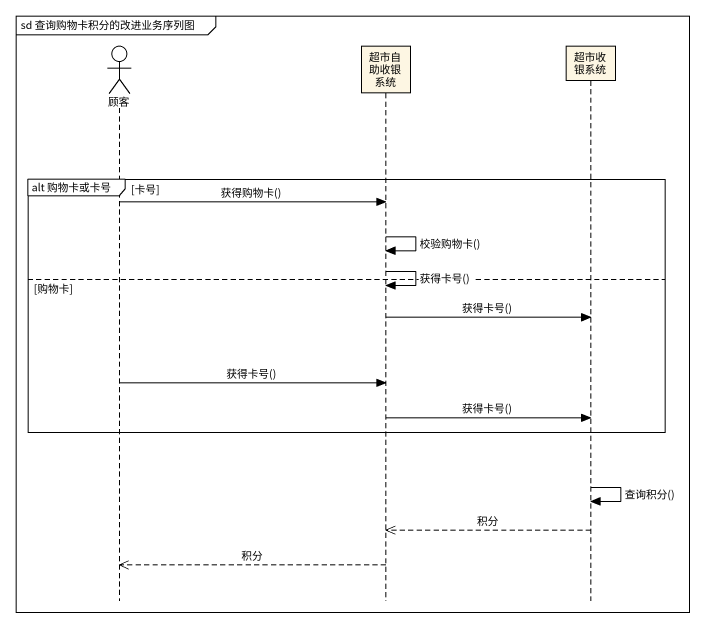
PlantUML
@startuml
mainframe sd 查询购物卡积分的改进业务序列图
hide footbox
actor 顾客
participant 超市自助收银系统
participant 超市收银系统

group alt 购物卡或卡号 [卡号]
  顾客 -> 超市自助收银系统 : 获得购物卡()
  超市自助收银系统 -> 超市自助收银系统 : 校验购物卡()
  超市自助收银系统 -> 超市自助收银系统 : 获得卡号()
else 购物卡
  超市自助收银系统 -> 超市收银系统 : 获得卡号()
  顾客 -> 超市自助收银系统 : 获得卡号()
  超市自助收银系统 -> 超市收银系统 : 获得卡号()
end
超市收银系统 -> 超市收银系统 : 查询积分()
超市收银系统 -->> 超市自助收银系统 : 积分
超市自助收银系统 -->> 顾客 : 积分
@enduml
